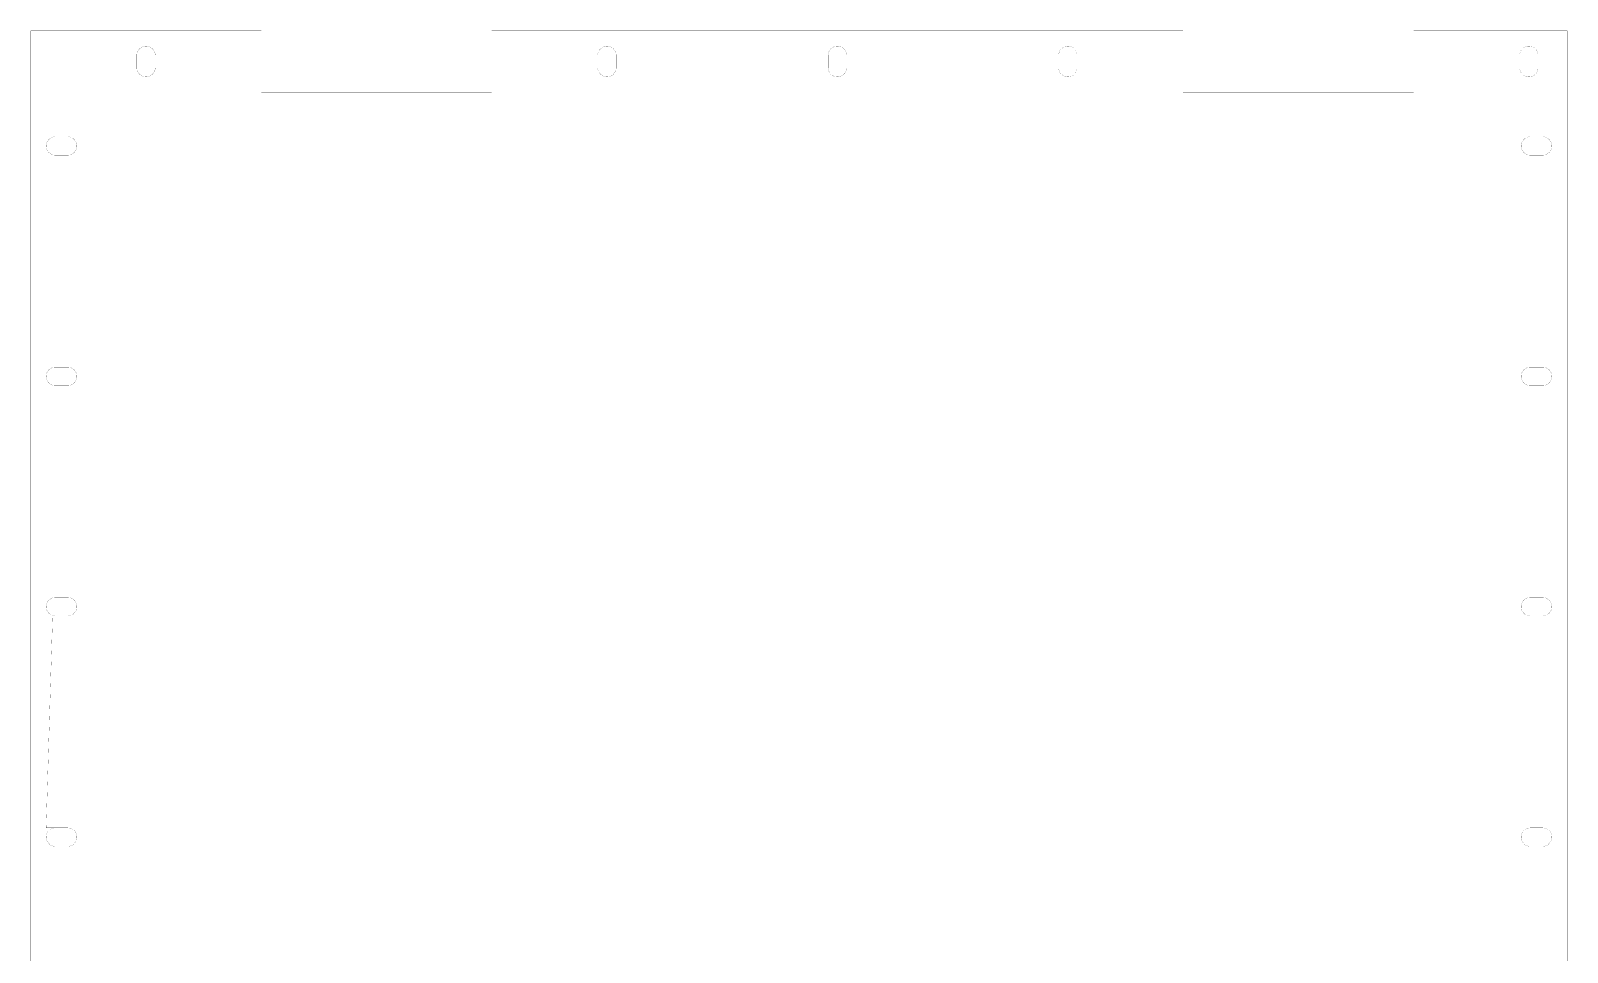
# Model space of a CAD drawing. Extents: x 0 to 19.7, y 0 to 23.7.
# Drawn here: x 0.04 to 19.73, y 11.86 to 23.67 of the extents above; entities that cross this region are included whole.
import ezdxf

# ---------------------------------------------------------------- set-up
doc = ezdxf.new("R2010")
doc.units = 0
doc.layers.get('0').update_dxf_attribs({"linetype": 'CONTINUOUS'})

msp = doc.modelspace()

# ---------------------------------------------------------------- linework, layer by layer
at = {"color": 5, "const_width": 0.001488}
for points in [[(17.756, 23.6689), (19.7244, 23.6689), (19.7244, 0.046929), (17.756, 0.046929), (17.756, 0.834418), (14.8031, 0.834418), (14.8031, 0.046929), (5.94499, 0.046929), (5.94499, 0.834418), (2.99203, 0.834418), (2.99203, 0.046929), (0.039388, 0.046929), (0.039388, 23.6689), (2.99203, 23.6689), (2.99203, 22.8814), (5.94499, 22.8814), (5.94499, 23.6689), (14.8031, 23.6689), (14.8031, 22.8814), (17.756, 22.8814), (17.756, 23.6689)], [(1.55007, 23.4671), (1.544, 23.4686), (1.53885, 23.47), (1.52735, 23.4717), (1.51574, 23.4722), (1.50418, 23.4717), (1.49268, 23.47), (1.48753, 23.4686), (1.48139, 23.4671), (1.47049, 23.4632), (1.46001, 23.4583), (1.45008, 23.4524), (1.44786, 23.4507), (1.44075, 23.4454), (1.43218, 23.4376), (1.42438, 23.429), (1.41743, 23.4197), (1.41151, 23.4097), (1.40653, 23.3993), (1.40261, 23.3883), (1.40256, 23.3881), (1.39979, 23.3771), (1.39811, 23.3656), (1.39751, 23.354), (1.39751, 23.1965), (1.39811, 23.1849), (1.39979, 23.1733), (1.40261, 23.1622), (1.40653, 23.1513), (1.40896, 23.1461), (1.41151, 23.1408), (1.41743, 23.1308), (1.42438, 23.1215), (1.43218, 23.1129), (1.44075, 23.1051), (1.44786, 23.0999), (1.45008, 23.0982), (1.46001, 23.0922), (1.47049, 23.0874), (1.48139, 23.0833), (1.49268, 23.0806), (1.50418, 23.0789), (1.51574, 23.0783), (1.52735, 23.0789), (1.52849, 23.079), (1.53885, 23.0806), (1.55007, 23.0833), (1.56099, 23.0874), (1.57146, 23.0922), (1.58143, 23.0982), (1.59076, 23.1051), (1.59933, 23.1129), (1.60715, 23.1215), (1.60915, 23.1243), (1.61404, 23.1308), (1.62001, 23.1408), (1.62256, 23.1461), (1.62494, 23.1513), (1.62885, 23.1622), (1.63167, 23.1733), (1.6334, 23.1849), (1.63396, 23.1965), (1.63396, 23.354), (1.6334, 23.3656), (1.63167, 23.3771), (1.62885, 23.3883), (1.62494, 23.3993), (1.62001, 23.4097), (1.61404, 23.4197), (1.60915, 23.4262), (1.60715, 23.429), (1.59933, 23.4376), (1.59076, 23.4454), (1.58143, 23.4524), (1.57146, 23.4583), (1.56099, 23.4632), (1.55007, 23.4671)], [(7.3036, 23.3656), (7.303, 23.354), (7.303, 23.1965), (7.3036, 23.1849), (7.30533, 23.1733), (7.30817, 23.1622), (7.31207, 23.1513), (7.31446, 23.1461), (7.317, 23.1408), (7.32297, 23.1308), (7.32986, 23.1215), (7.33768, 23.1129), (7.34625, 23.1051), (7.35558, 23.0982), (7.36556, 23.0922), (7.37603, 23.0874), (7.38693, 23.0833), (7.39817, 23.0806), (7.40967, 23.0789), (7.4145, 23.0786), (7.42128, 23.0783), (7.43283, 23.0789), (7.44433, 23.0806), (7.45557, 23.0833), (7.46647, 23.0874), (7.47694, 23.0922), (7.48693, 23.0982), (7.49625, 23.1051), (7.50483, 23.1129), (7.51264, 23.1215), (7.51953, 23.1308), (7.5255, 23.1408), (7.52806, 23.1461), (7.53049, 23.1513), (7.5344, 23.1622), (7.53722, 23.1733), (7.5389, 23.1849), (7.53944, 23.1965), (7.53944, 23.354), (7.5389, 23.3656), (7.53722, 23.3771), (7.53444, 23.3881), (7.5344, 23.3883), (7.53049, 23.3993), (7.5255, 23.4097), (7.51953, 23.4197), (7.51264, 23.429), (7.50483, 23.4376), (7.49625, 23.4454), (7.48693, 23.4524), (7.47694, 23.4583), (7.46647, 23.4632), (7.45557, 23.4671), (7.44949, 23.4686), (7.44433, 23.47), (7.43283, 23.4717), (7.42128, 23.4722), (7.4145, 23.4719), (7.40967, 23.4717), (7.39817, 23.47), (7.39301, 23.4686), (7.38693, 23.4671), (7.37603, 23.4632), (7.36556, 23.4583), (7.35558, 23.4524), (7.34625, 23.4454), (7.33768, 23.4376), (7.32986, 23.429), (7.32297, 23.4197), (7.317, 23.4097), (7.31207, 23.3993), (7.30817, 23.3883), (7.30806, 23.3881), (7.30533, 23.3771), (7.3036, 23.3656)], [(10.2609, 23.3883), (10.2608, 23.3881), (10.2581, 23.3771), (10.2564, 23.3656), (10.2558, 23.354), (10.2558, 23.1965), (10.2564, 23.1849), (10.2581, 23.1733), (10.2609, 23.1622), (10.2648, 23.1513), (10.2673, 23.1461), (10.2698, 23.1408), (10.2758, 23.1308), (10.2827, 23.1215), (10.2904, 23.1129), (10.299, 23.1051), (10.3083, 23.0982), (10.3172, 23.0929), (10.3183, 23.0922), (10.3288, 23.0874), (10.3397, 23.0833), (10.351, 23.0806), (10.3625, 23.0789), (10.374, 23.0783), (10.3856, 23.0789), (10.3971, 23.0806), (10.3978, 23.0807), (10.4084, 23.0833), (10.4193, 23.0874), (10.4297, 23.0922), (10.4397, 23.0982), (10.449, 23.1051), (10.4576, 23.1129), (10.4654, 23.1215), (10.4723, 23.1308), (10.4783, 23.1408), (10.4784, 23.1411), (10.4832, 23.1513), (10.4871, 23.1622), (10.49, 23.1733), (10.4916, 23.1849), (10.4922, 23.1965), (10.4922, 23.354), (10.4916, 23.3656), (10.49, 23.3771), (10.4871, 23.3883), (10.4832, 23.3993), (10.4784, 23.4094), (10.4783, 23.4097), (10.4723, 23.4197), (10.4654, 23.429), (10.4576, 23.4376), (10.449, 23.4454), (10.4397, 23.4524), (10.4297, 23.4583), (10.4193, 23.4632), (10.4084, 23.4671), (10.4022, 23.4686), (10.3971, 23.47), (10.3856, 23.4717), (10.374, 23.4722), (10.3625, 23.4717), (10.351, 23.47), (10.3397, 23.4671), (10.3288, 23.4632), (10.3183, 23.4583), (10.3172, 23.4576), (10.3083, 23.4524), (10.299, 23.4454), (10.2904, 23.4376), (10.2827, 23.429), (10.2758, 23.4197), (10.2698, 23.4097), (10.2648, 23.3993), (10.2609, 23.3883)], [(13.2225, 23.4097), (13.2198, 23.404), (13.2176, 23.3993), (13.2137, 23.3883), (13.2108, 23.3771), (13.2092, 23.3656), (13.2086, 23.354), (13.2086, 23.1965), (13.2092, 23.1849), (13.2108, 23.1733), (13.2137, 23.1622), (13.2176, 23.1513), (13.2198, 23.1464), (13.22, 23.1461), (13.2225, 23.1408), (13.2285, 23.1308), (13.2354, 23.1215), (13.2432, 23.1129), (13.2518, 23.1051), (13.2611, 23.0982), (13.2711, 23.0922), (13.2815, 23.0874), (13.2924, 23.0833), (13.3037, 23.0806), (13.3152, 23.0789), (13.3268, 23.0783), (13.3383, 23.0789), (13.3498, 23.0806), (13.3611, 23.0833), (13.372, 23.0874), (13.3811, 23.0917), (13.3825, 23.0922), (13.3924, 23.0982), (13.4018, 23.1051), (13.4104, 23.1129), (13.4181, 23.1215), (13.425, 23.1308), (13.431, 23.1408), (13.4335, 23.1461), (13.436, 23.1513), (13.4399, 23.1622), (13.4427, 23.1733), (13.4444, 23.1849), (13.445, 23.1965), (13.445, 23.354), (13.4444, 23.3656), (13.4427, 23.3771), (13.4399, 23.3881), (13.4399, 23.3883), (13.436, 23.3993), (13.431, 23.4097), (13.425, 23.4197), (13.4181, 23.429), (13.4104, 23.4376), (13.4018, 23.4454), (13.3924, 23.4524), (13.3825, 23.4583), (13.3811, 23.4589), (13.372, 23.4632), (13.3611, 23.4671), (13.355, 23.4686), (13.3498, 23.47), (13.3383, 23.4717), (13.3268, 23.4722), (13.3152, 23.4717), (13.3037, 23.47), (13.2986, 23.4686), (13.2924, 23.4671), (13.2815, 23.4632), (13.2711, 23.4583), (13.2611, 23.4524), (13.2518, 23.4454), (13.2432, 23.4376), (13.2354, 23.429), (13.2285, 23.4197), (13.2225, 23.4097)], [(19.1192, 23.3883), (19.119, 23.3881), (19.1164, 23.3771), (19.1146, 23.3656), (19.114, 23.354), (19.114, 23.1965), (19.1146, 23.1849), (19.1164, 23.1733), (19.1192, 23.1622), (19.1231, 23.1513), (19.1256, 23.1461), (19.1281, 23.1408), (19.1338, 23.1312), (19.134, 23.1308), (19.1408, 23.1215), (19.1487, 23.1129), (19.1572, 23.1051), (19.1667, 23.0982), (19.1765, 23.0922), (19.1865, 23.0875), (19.1871, 23.0874), (19.1979, 23.0833), (19.2092, 23.0806), (19.2207, 23.0789), (19.2322, 23.0783), (19.2439, 23.0789), (19.2519, 23.0801), (19.2554, 23.0806), (19.2667, 23.0833), (19.2671, 23.0836), (19.2775, 23.0874), (19.2879, 23.0922), (19.2979, 23.0982), (19.3074, 23.1051), (19.3158, 23.1129), (19.3236, 23.1215), (19.3306, 23.1308), (19.3365, 23.1408), (19.339, 23.1461), (19.3415, 23.1513), (19.3454, 23.1622), (19.3478, 23.1714), (19.3482, 23.1733), (19.35, 23.1849), (19.3506, 23.1965), (19.3506, 23.354), (19.35, 23.3656), (19.3482, 23.3771), (19.3478, 23.3792), (19.3456, 23.3881), (19.3454, 23.3883), (19.3415, 23.3993), (19.3365, 23.4097), (19.3306, 23.4197), (19.3236, 23.429), (19.3158, 23.4376), (19.3074, 23.4454), (19.2979, 23.4524), (19.2879, 23.4583), (19.2775, 23.4632), (19.2667, 23.4671), (19.2606, 23.4686), (19.2554, 23.47), (19.2519, 23.4704), (19.2439, 23.4717), (19.2322, 23.4722), (19.2207, 23.4717), (19.2092, 23.47), (19.204, 23.4686), (19.1979, 23.4671), (19.1871, 23.4632), (19.1865, 23.4629), (19.1765, 23.4583), (19.1667, 23.4524), (19.1572, 23.4454), (19.1487, 23.4376), (19.1408, 23.429), (19.134, 23.4197), (19.1338, 23.4193), (19.1281, 23.4097), (19.1231, 23.3993), (19.1192, 23.3883)], [(0.523438, 22.3103), (0.511828, 22.3108), (0.354275, 22.3108), (0.342719, 22.3103), (0.331218, 22.3085), (0.319988, 22.3057), (0.319065, 22.3053), (0.309082, 22.3018), (0.298557, 22.2968), (0.288629, 22.291), (0.279351, 22.284), (0.270725, 22.2761), (0.262967, 22.2676), (0.256728, 22.2592), (0.256022, 22.2582), (0.250054, 22.2483), (0.245117, 22.2379), (0.241211, 22.2269), (0.23839, 22.2157), (0.236708, 22.2042), (0.236111, 22.1926), (0.236708, 22.181), (0.237033, 22.1786), (0.23839, 22.1694), (0.241211, 22.1583), (0.245117, 22.1474), (0.250054, 22.1369), (0.256022, 22.1269), (0.262967, 22.1175), (0.270725, 22.109), (0.279351, 22.1013), (0.288629, 22.0943), (0.298557, 22.0883), (0.309082, 22.0833), (0.319065, 22.0799), (0.319988, 22.0794), (0.331218, 22.0767), (0.342719, 22.0749), (0.354275, 22.0744), (0.511828, 22.0744), (0.523438, 22.0749), (0.534939, 22.0767), (0.546115, 22.0794), (0.557075, 22.0833), (0.560926, 22.0851), (0.567546, 22.0883), (0.577528, 22.0943), (0.586806, 22.1013), (0.595378, 22.109), (0.60319, 22.1175), (0.610135, 22.1269), (0.616049, 22.1369), (0.621039, 22.1474), (0.624946, 22.1583), (0.627767, 22.1694), (0.629069, 22.1786), (0.629449, 22.181), (0.629992, 22.1926), (0.629449, 22.2042), (0.627767, 22.2157), (0.624946, 22.2269), (0.621039, 22.2379), (0.616049, 22.2483), (0.610135, 22.2582), (0.60319, 22.2676), (0.595378, 22.2761), (0.586806, 22.284), (0.577528, 22.291), (0.567546, 22.2968), (0.560926, 22.3), (0.557075, 22.3018), (0.546115, 22.3057), (0.534939, 22.3085), (0.523438, 22.3103)], [(19.5138, 22.2483), (19.5089, 22.2562), (19.5078, 22.2582), (19.5008, 22.2676), (19.4931, 22.2761), (19.4844, 22.284), (19.4751, 22.291), (19.4653, 22.2968), (19.4547, 22.3018), (19.4437, 22.3057), (19.4325, 22.3085), (19.4283, 22.3092), (19.4211, 22.3103), (19.4094, 22.3108), (19.2519, 22.3108), (19.2403, 22.3103), (19.2289, 22.3085), (19.2176, 22.3057), (19.2067, 22.3018), (19.1963, 22.2968), (19.1865, 22.291), (19.1863, 22.291), (19.1769, 22.284), (19.1685, 22.2761), (19.1606, 22.2676), (19.1536, 22.2582), (19.1478, 22.2483), (19.1428, 22.2379), (19.1389, 22.2269), (19.136, 22.2157), (19.1343, 22.2042), (19.1338, 22.1926), (19.1343, 22.181), (19.1347, 22.1786), (19.136, 22.1694), (19.1389, 22.1582), (19.1428, 22.1474), (19.1478, 22.1369), (19.1536, 22.1269), (19.1606, 22.1175), (19.1685, 22.109), (19.1769, 22.1013), (19.1863, 22.0943), (19.1865, 22.0942), (19.1963, 22.0883), (19.2067, 22.0833), (19.2176, 22.0794), (19.2289, 22.0767), (19.2403, 22.0749), (19.2519, 22.0744), (19.4094, 22.0744), (19.4211, 22.0749), (19.4283, 22.076), (19.4325, 22.0767), (19.4437, 22.0794), (19.4547, 22.0833), (19.4653, 22.0883), (19.4751, 22.0943), (19.4844, 22.1013), (19.4931, 22.109), (19.5008, 22.1175), (19.5078, 22.1269), (19.5089, 22.129), (19.5138, 22.1369), (19.5186, 22.1474), (19.5226, 22.1582), (19.5254, 22.1694), (19.5268, 22.1786), (19.5271, 22.181), (19.5276, 22.1926), (19.5271, 22.2042), (19.5254, 22.2157), (19.5226, 22.2269), (19.5186, 22.2379), (19.5138, 22.2483)], [(0.624946, 19.2742), (0.624294, 19.2758), (0.621039, 19.285), (0.616049, 19.2956), (0.610135, 19.3056), (0.60319, 19.3149), (0.595378, 19.3235), (0.586806, 19.3312), (0.577528, 19.3382), (0.567546, 19.344), (0.560926, 19.3472), (0.557075, 19.349), (0.546115, 19.3529), (0.534939, 19.3558), (0.523438, 19.3575), (0.511828, 19.3581), (0.354275, 19.3581), (0.342719, 19.3575), (0.331218, 19.3558), (0.319988, 19.3529), (0.319065, 19.3526), (0.309082, 19.349), (0.298557, 19.344), (0.288629, 19.3382), (0.279351, 19.3312), (0.270725, 19.3235), (0.262967, 19.3149), (0.256022, 19.3056), (0.250054, 19.2956), (0.245117, 19.285), (0.241863, 19.2758), (0.241211, 19.2742), (0.23839, 19.2629), (0.236708, 19.2514), (0.236111, 19.2399), (0.236708, 19.2282), (0.23839, 19.2168), (0.241211, 19.2056), (0.2449, 19.1953), (0.245117, 19.1946), (0.250054, 19.1842), (0.256022, 19.1742), (0.262967, 19.1649), (0.270725, 19.1563), (0.279351, 19.1485), (0.288629, 19.1415), (0.298557, 19.1356), (0.309082, 19.1307), (0.319065, 19.1271), (0.319988, 19.1268), (0.331218, 19.1239), (0.342719, 19.1222), (0.354275, 19.1217), (0.511828, 19.1217), (0.523438, 19.1222), (0.534939, 19.1239), (0.546115, 19.1268), (0.557075, 19.1307), (0.560926, 19.1325), (0.567546, 19.1356), (0.577528, 19.1415), (0.586806, 19.1485), (0.595378, 19.1563), (0.60319, 19.1649), (0.610135, 19.1742), (0.616049, 19.1842), (0.621039, 19.1946), (0.621257, 19.1953), (0.624946, 19.2056), (0.627767, 19.2168), (0.629449, 19.2282), (0.629992, 19.2399), (0.629449, 19.2514), (0.627767, 19.2629), (0.624946, 19.2742)], [(19.5138, 19.2956), (19.5089, 19.3035), (19.5078, 19.3056), (19.5008, 19.3149), (19.4931, 19.3235), (19.4844, 19.3312), (19.4751, 19.3381), (19.4653, 19.344), (19.4547, 19.349), (19.4437, 19.3529), (19.4325, 19.3558), (19.4283, 19.3564), (19.4211, 19.3575), (19.4094, 19.3581), (19.2519, 19.3581), (19.2403, 19.3575), (19.2289, 19.3558), (19.2176, 19.3529), (19.2067, 19.349), (19.1963, 19.344), (19.1865, 19.3382), (19.1863, 19.3381), (19.1769, 19.3312), (19.1685, 19.3235), (19.1606, 19.3149), (19.1536, 19.3056), (19.1478, 19.2956), (19.1428, 19.285), (19.1394, 19.2758), (19.1389, 19.2742), (19.136, 19.2629), (19.1343, 19.2514), (19.1338, 19.2399), (19.1343, 19.2282), (19.136, 19.2168), (19.1389, 19.2056), (19.1425, 19.1953), (19.1428, 19.1946), (19.1478, 19.1842), (19.1536, 19.1742), (19.1606, 19.1649), (19.1685, 19.1563), (19.1769, 19.1485), (19.1863, 19.1415), (19.1865, 19.1414), (19.1963, 19.1356), (19.2067, 19.1307), (19.2176, 19.1268), (19.2289, 19.1239), (19.2403, 19.1222), (19.2519, 19.1217), (19.4094, 19.1217), (19.4211, 19.1222), (19.4283, 19.1233), (19.4325, 19.1239), (19.4437, 19.1268), (19.4547, 19.1307), (19.4653, 19.1356), (19.4751, 19.1415), (19.4844, 19.1485), (19.4931, 19.1563), (19.5008, 19.1649), (19.5078, 19.1742), (19.5089, 19.1762), (19.5138, 19.1842), (19.5186, 19.1946), (19.5226, 19.2056), (19.5254, 19.2168), (19.5271, 19.2282), (19.5276, 19.2399), (19.5271, 19.2514), (19.5254, 19.2629), (19.5226, 19.2742), (19.5219, 19.2758), (19.5186, 19.285), (19.5138, 19.2956)], [(0.523438, 16.4047), (0.511828, 16.4053), (0.354275, 16.4053), (0.342719, 16.4047), (0.331218, 16.4031), (0.319988, 16.4001), (0.319065, 16.3999), (0.309082, 16.3963), (0.298557, 16.3914), (0.288629, 16.3854), (0.279351, 16.3785), (0.273546, 16.3732), (0.270725, 16.3707), (0.262967, 16.3621), (0.256022, 16.3528), (0.250054, 16.3428), (0.245117, 16.3324), (0.241211, 16.3214), (0.23839, 16.3101), (0.236708, 16.2986), (0.236382, 16.2926), (0.236111, 16.2871), (0.236708, 16.2756), (0.23839, 16.264), (0.241211, 16.2528), (0.245117, 16.2418), (0.250054, 16.2314), (0.256022, 16.2214), (0.262967, 16.2121), (0.263075, 16.2119), (0.270725, 16.2035), (0.279351, 16.1957), (0.288629, 16.1887), (0.298557, 16.1828), (0.309082, 16.1778), (0.319065, 16.1743), (0.319988, 16.1739), (0.331218, 16.1711), (0.342719, 16.1694), (0.354275, 16.1689), (0.511828, 16.1689), (0.523438, 16.1694), (0.534939, 16.1711), (0.546115, 16.1739), (0.557075, 16.1778), (0.567546, 16.1828), (0.577528, 16.1887), (0.586806, 16.1957), (0.595378, 16.2035), (0.603082, 16.2119), (0.60319, 16.2121), (0.610135, 16.2214), (0.616049, 16.2314), (0.621039, 16.2418), (0.624946, 16.2528), (0.627767, 16.264), (0.629449, 16.2756), (0.629992, 16.2871), (0.629719, 16.2926), (0.629449, 16.2986), (0.627767, 16.3101), (0.624946, 16.3214), (0.621039, 16.3324), (0.616049, 16.3428), (0.610135, 16.3528), (0.60319, 16.3621), (0.595378, 16.3707), (0.592557, 16.3732), (0.586806, 16.3785), (0.577528, 16.3854), (0.567546, 16.3914), (0.557075, 16.3963), (0.546115, 16.4001), (0.534939, 16.4031), (0.523438, 16.4047)], [(19.5271, 16.2756), (19.5276, 16.2871), (19.5271, 16.2986), (19.5254, 16.3101), (19.5226, 16.3214), (19.5186, 16.3324), (19.5138, 16.3428), (19.5089, 16.3507), (19.5078, 16.3528), (19.5008, 16.3621), (19.4931, 16.3707), (19.4903, 16.3732), (19.4844, 16.3785), (19.4751, 16.3854), (19.4653, 16.3914), (19.4547, 16.3963), (19.4437, 16.4001), (19.4325, 16.4031), (19.4211, 16.4047), (19.4094, 16.4053), (19.2519, 16.4053), (19.2403, 16.4047), (19.2289, 16.4031), (19.2176, 16.4001), (19.2067, 16.3963), (19.1963, 16.3914), (19.1865, 16.3854), (19.1863, 16.3854), (19.1769, 16.3785), (19.1712, 16.3732), (19.1685, 16.3707), (19.1606, 16.3621), (19.1536, 16.3528), (19.1478, 16.3428), (19.1428, 16.3324), (19.1389, 16.3214), (19.136, 16.3101), (19.1343, 16.2986), (19.134, 16.2926), (19.1338, 16.2871), (19.1343, 16.2756), (19.136, 16.264), (19.1389, 16.2528), (19.1428, 16.2418), (19.1478, 16.2314), (19.1536, 16.2214), (19.1606, 16.2121), (19.1607, 16.2119), (19.1685, 16.2035), (19.1769, 16.1957), (19.1863, 16.1887), (19.1865, 16.1887), (19.1963, 16.1828), (19.2067, 16.1778), (19.2176, 16.1739), (19.2289, 16.1711), (19.2403, 16.1694), (19.2519, 16.1689), (19.4094, 16.1689), (19.4211, 16.1694), (19.4283, 16.1706), (19.4325, 16.1711), (19.4437, 16.1739), (19.4547, 16.1778), (19.4653, 16.1828), (19.4751, 16.1887), (19.4844, 16.1957), (19.4931, 16.2035), (19.5007, 16.2119), (19.5008, 16.2121), (19.5078, 16.2214), (19.5089, 16.2235), (19.5138, 16.2314), (19.5186, 16.2418), (19.5226, 16.2528), (19.5254, 16.264), (19.5271, 16.2756)], [(0.319065, 16.1689), (0.236111, 13.4525), (0.354275, 13.4525), (0.354275, 16.1689), (0.319065, 16.1689)], [(0.624946, 13.3), (0.627767, 13.3112), (0.629449, 13.3227), (0.629992, 13.3343), (0.629449, 13.3459), (0.627767, 13.3574), (0.624946, 13.3687), (0.621039, 13.3796), (0.616103, 13.3899), (0.616049, 13.39), (0.610135, 13.4), (0.60319, 13.4093), (0.595378, 13.4179), (0.586806, 13.4257), (0.577528, 13.4326), (0.567546, 13.4386), (0.560926, 13.4417), (0.557075, 13.4435), (0.546115, 13.4474), (0.534939, 13.4503), (0.523438, 13.4519), (0.511828, 13.4525), (0.354275, 13.4525), (0.342719, 13.4519), (0.331218, 13.4503), (0.319988, 13.4474), (0.319065, 13.4471), (0.309082, 13.4435), (0.298557, 13.4386), (0.288629, 13.4326), (0.279351, 13.4257), (0.270725, 13.4179), (0.262967, 13.4093), (0.256022, 13.4), (0.250054, 13.39), (0.25, 13.3899), (0.245117, 13.3796), (0.241211, 13.3687), (0.23839, 13.3574), (0.236708, 13.3459), (0.236111, 13.3343), (0.236708, 13.3227), (0.23839, 13.3112), (0.241211, 13.3), (0.245117, 13.2891), (0.250054, 13.2786), (0.256022, 13.2687), (0.262967, 13.2593), (0.270725, 13.2508), (0.279351, 13.2429), (0.288629, 13.2361), (0.298557, 13.2301), (0.309082, 13.2251), (0.319065, 13.2215), (0.319988, 13.2212), (0.331218, 13.2184), (0.342719, 13.2167), (0.354275, 13.2162), (0.511828, 13.2162), (0.523438, 13.2167), (0.534939, 13.2184), (0.546115, 13.2212), (0.557075, 13.2251), (0.560926, 13.2269), (0.567546, 13.2301), (0.577528, 13.2361), (0.586806, 13.2429), (0.595378, 13.2508), (0.60319, 13.2593), (0.610135, 13.2687), (0.616049, 13.2786), (0.621039, 13.2891), (0.624946, 13.3)], [(19.5078, 13.2687), (19.5089, 13.2707), (19.5138, 13.2786), (19.5186, 13.2891), (19.5226, 13.3), (19.5254, 13.3112), (19.5271, 13.3227), (19.5276, 13.3343), (19.5271, 13.3459), (19.5254, 13.3574), (19.5226, 13.3687), (19.5186, 13.3796), (19.5138, 13.39), (19.5089, 13.3979), (19.5078, 13.4), (19.5008, 13.4093), (19.4931, 13.4179), (19.4844, 13.4257), (19.4751, 13.4326), (19.4653, 13.4386), (19.4547, 13.4435), (19.4437, 13.4474), (19.4325, 13.4503), (19.4283, 13.4509), (19.4211, 13.4519), (19.4094, 13.4525), (19.2519, 13.4525), (19.2403, 13.4519), (19.2289, 13.4503), (19.2176, 13.4474), (19.2067, 13.4435), (19.1963, 13.4386), (19.1865, 13.4327), (19.1863, 13.4326), (19.1769, 13.4257), (19.1685, 13.4179), (19.1606, 13.4093), (19.1536, 13.4), (19.1478, 13.39), (19.1428, 13.3796), (19.1389, 13.3687), (19.136, 13.3574), (19.1343, 13.3459), (19.1338, 13.3343), (19.1343, 13.3227), (19.136, 13.3112), (19.1389, 13.3), (19.1428, 13.2891), (19.1478, 13.2786), (19.1536, 13.2687), (19.1606, 13.2593), (19.1685, 13.2508), (19.1769, 13.2429), (19.1863, 13.2361), (19.1865, 13.2359), (19.1963, 13.2301), (19.2067, 13.2251), (19.2176, 13.2212), (19.2289, 13.2184), (19.2403, 13.2167), (19.2519, 13.2162), (19.4094, 13.2162), (19.4211, 13.2167), (19.4283, 13.2178), (19.4325, 13.2184), (19.4437, 13.2212), (19.4547, 13.2251), (19.4653, 13.2301), (19.4751, 13.2361), (19.4844, 13.2429), (19.4931, 13.2508), (19.5008, 13.2593), (19.5078, 13.2687)]]:
    msp.add_lwpolyline(points, close=True, dxfattribs=at)

doc.saveas('drawing.dxf')
